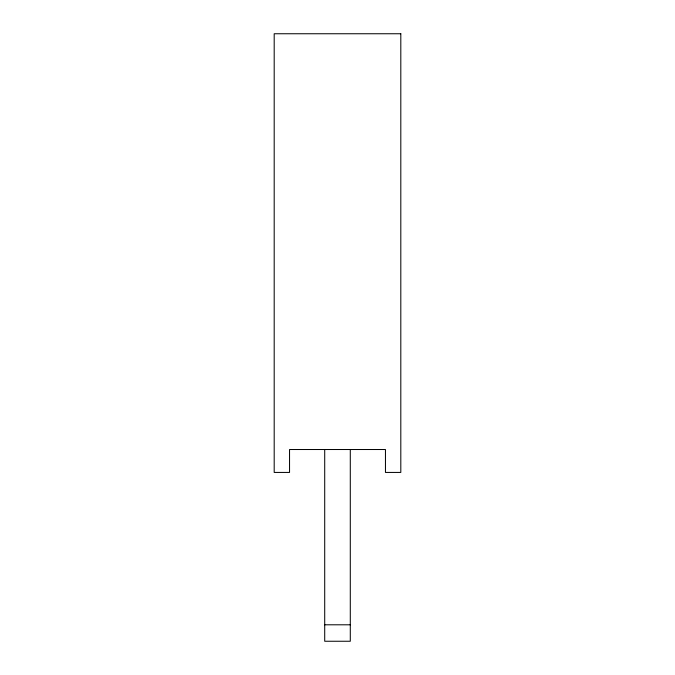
<?xml version="1.0" encoding="UTF-8"?>
<svg xmlns="http://www.w3.org/2000/svg" width="675" height="675" viewBox="0 0 675 675"><rect width="100%" height="100%" fill="white"/><g stroke="black" fill="none" stroke-linecap="round" stroke-linejoin="round"><path stroke-width="1.01" d="M324.709 624.797L350.291 624.797M350.291 449.516L350.291 641.25L324.709 641.25L324.709 449.516M400.807 33.75L274.193 33.75L274.193 472.432L289.541 472.432L289.541 449.516L385.459 449.516L385.459 472.432L400.807 472.432L400.807 33.75"/></g></svg>
